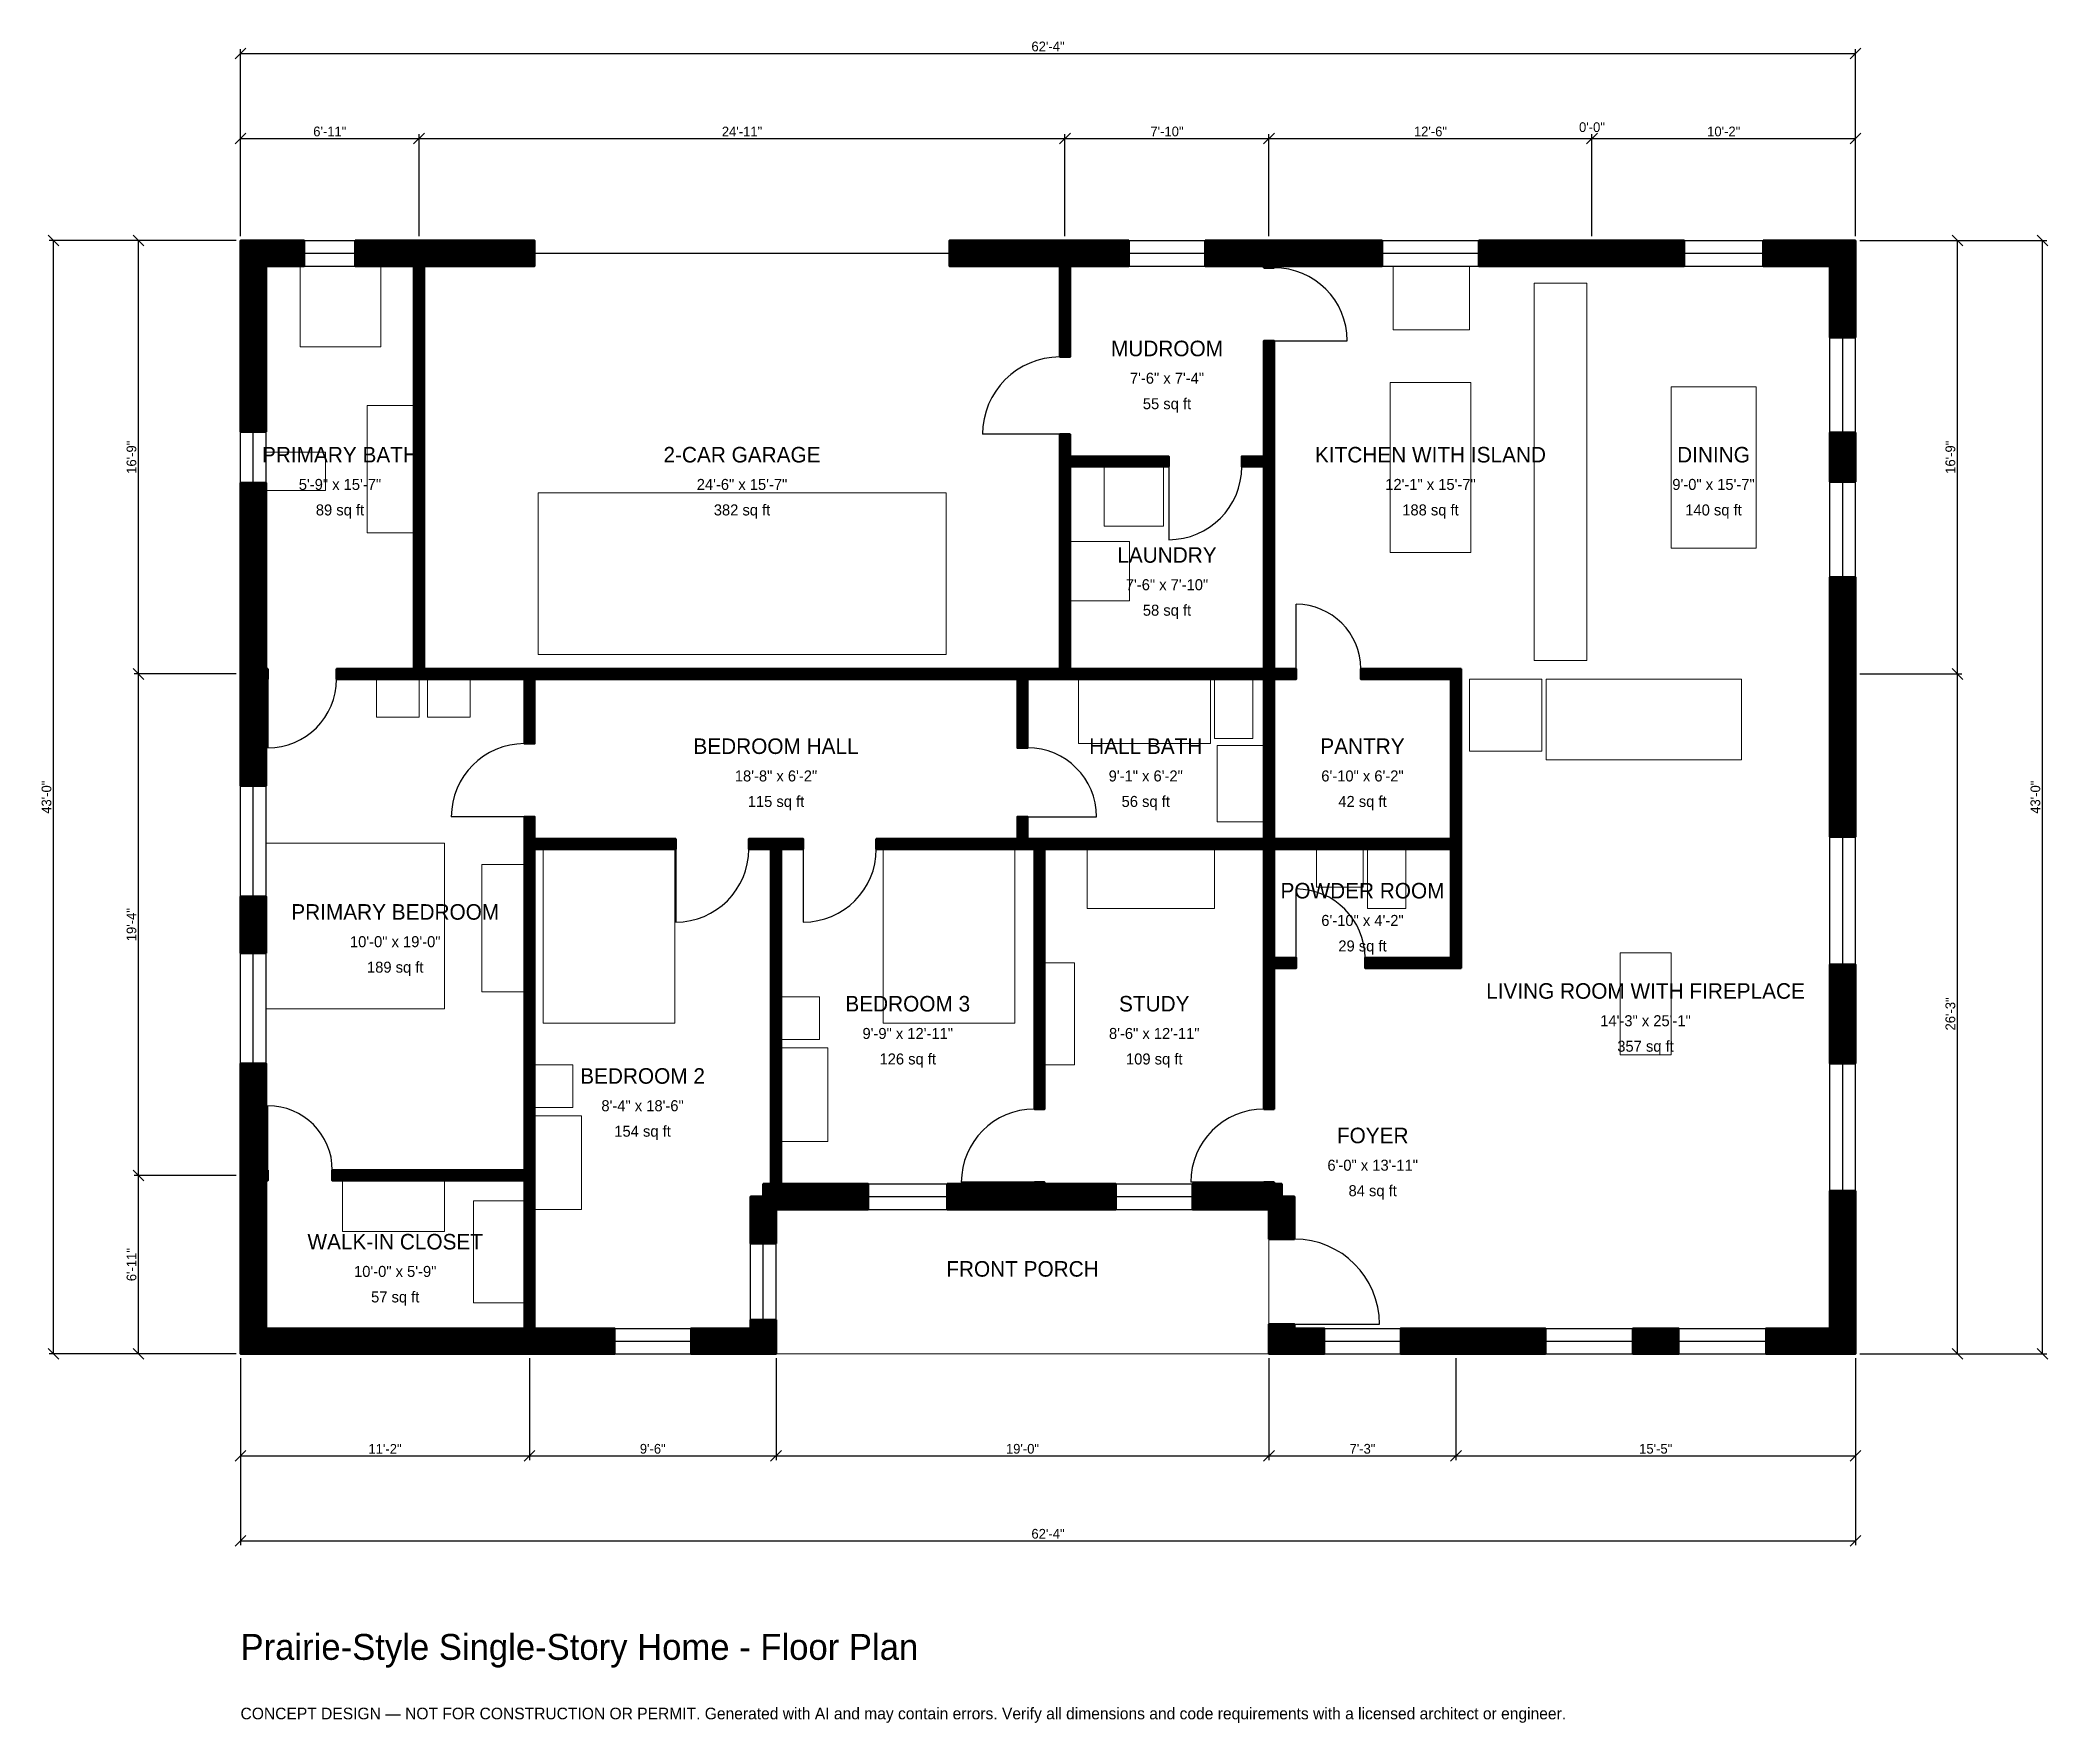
# Model space of a CAD drawing. Header units: inches. Extents: x -93 to 837, y -171 to 609.
import ezdxf
from ezdxf.enums import TextEntityAlignment as Align

# ---------------------------------------------------------------- set-up
doc = ezdxf.new("R2010")
doc.units = ezdxf.units.IN
doc.header["$MEASUREMENT"] = 0
doc.linetypes.add('DASHED', pattern=[0.6, 0.5, -0.1])
for name, color, linetype, lineweight in [('A-ANNO-DIMS', 1, 'Continuous', 13), ('A-ANNO-TEXT', 7, 'Continuous', 18), ('A-AREA-IDEN', 7, 'Continuous', 18), ('A-DOOR', 2, 'Continuous', 25), ('A-FLOR-FIXT', 9, 'Continuous', 13), ('A-FURN', 9, 'Continuous', 13), ('A-GLAZ', 4, 'Continuous', 25), ('A-SITE-PAVE', 8, 'Continuous', 13), ('A-WALL', 7, 'Continuous', 50), ('A-WALL-PATT', 8, 'Continuous', 13)]:
    doc.layers.add(name, color=color, linetype=linetype, lineweight=lineweight)
doc.dimstyles.new('PLAN', dxfattribs={"dimtxt": 4.5, "dimasz": 3, "dimexe": 2, "dimexo": 2, "dimgap": 1, "dimtad": 1, "dimdec": 0, "dimlunit": 4, "dimtsz": 2.5, "dimcen": 2.5, "dimclrd": 1, "dimclre": 1, "dimazin": 3, "dimtfac": 1, "dimtmove": 0, "dimatfit": 3})

msp = doc.modelspace()

# ---------------------------------------------------------------- hatches: boundary and pattern name
at = {"layer": 'A-WALL-PATT'}
h = msp.add_hatch(dxfattribs=at)
h.set_pattern_fill('ANSI31', color=8, scale=0.8)
h.paths.add_polyline_path([(248.0315, 0), (236.2205, 0), (236.2205, 0), (208.6614, 0), (208.6614, 11.811), (236.2205, 11.811), (236.2205, 15.748), (248.0315, 15.748), (248.0315, 11.811), (248.0315, 11.811), (248.0315, 0), (248.0315, 0), (248.0315, 0), (248.0315, 0)])
h.paths.add_polyline_path([(139.7638, 0), (136.2205, 0), (136.2205, 0), (131.4961, 0), (131.4961, 0), (127.9528, 0), (11.811, 0), (11.811, 0), (0, 0), (0, 0), (0, 0), (0, 0), (0, 11.811), (0, 11.811), (0, 76.7717), (0, 80.315), (0, 80.315), (0, 85.0394), (0, 85.0394), (0, 88.5827), (0, 134.5144), (11.811, 134.5144), (11.811, 88.5827), (11.811, 85.0394), (12.5984, 85.0394), (12.5984, 80.315), (11.811, 80.315), (11.811, 76.7717), (11.811, 11.811), (127.9528, 11.811), (131.4961, 11.811), (131.4961, 80.315), (42.5197, 80.315), (42.5197, 85.0394), (131.4961, 85.0394), (131.4961, 233.8583), (131.4961, 238.5827), (131.4961, 248.8189), (136.2205, 248.8189), (136.2205, 238.5827), (201.5748, 238.5827), (201.5748, 233.8583), (136.2205, 233.8583), (136.2205, 85.0394), (136.2205, 80.315), (136.2205, 11.811), (139.7638, 11.811), (173.2283, 11.811), (173.2283, 0), (139.7638, 0)])
h.paths.add_polyline_path([(0, 211.9423), (11.811, 211.9423), (11.811, 185.6955), (0, 185.6955), (0, 211.9423)])
h.paths.add_polyline_path([(0, 309.0551), (0, 312.5984), (0, 312.5984), (0, 317.3228), (0, 317.3228), (0, 320.8661), (0, 403.5433), (11.811, 403.5433), (11.811, 320.8661), (11.811, 317.3228), (12.5984, 317.3228), (12.5984, 312.5984), (11.811, 312.5984), (11.811, 309.0551), (11.811, 263.1234), (0, 263.1234), (0, 309.0551)])
h.paths.add_polyline_path([(0, 503.937), (0, 503.937), (0, 515.748), (0, 515.748), (0, 515.7481), (11.811, 515.7481), (11.811, 515.748), (29.5276, 515.748), (29.5276, 503.937), (11.811, 503.937), (11.811, 427.1654), (0, 427.1654), (0, 503.937)])
h.paths.add_polyline_path([(76.7717, 515.748), (80.315, 515.748), (80.315, 515.7481), (85.0394, 515.7481), (85.0394, 515.748), (88.5827, 515.748), (136.2205, 515.748), (136.2205, 503.937), (88.5827, 503.937), (85.0394, 503.937), (85.0394, 317.3228), (131.4961, 317.3228), (136.2205, 317.3228), (359.8425, 317.3228), (364.5669, 317.3228), (379.5276, 317.3228), (379.5276, 411.0236), (379.5276, 415.748), (379.5276, 425.9843), (384.252, 425.9843), (384.252, 415.748), (429.9213, 415.748), (429.9213, 411.0236), (384.252, 411.0236), (384.252, 317.3228), (474.0157, 317.3228), (474.0157, 411.0236), (463.7795, 411.0236), (463.7795, 415.748), (474.0157, 415.748), (474.0157, 469.2913), (478.7402, 469.2913), (478.7402, 415.748), (478.7402, 411.0236), (478.7402, 317.3228), (488.9764, 317.3228), (488.9764, 312.5984), (478.7402, 312.5984), (478.7402, 238.5827), (478.7402, 238.5827), (560.6299, 238.5827), (560.6299, 312.5984), (518.8976, 312.5984), (518.8976, 317.3228), (560.6299, 317.3228), (565.3543, 317.3228), (565.3543, 312.5984), (565.3543, 238.5827), (565.3543, 233.8583), (565.3543, 183.4646), (565.3543, 178.7402), (560.6299, 178.7402), (520.8661, 178.7402), (520.8661, 183.4646), (560.6299, 183.4646), (560.6299, 233.8583), (478.7402, 233.8583), (478.7402, 183.4646), (488.9764, 183.4646), (488.9764, 178.7402), (478.7402, 178.7402), (478.7402, 113.3858), (474.0157, 113.3858), (474.0157, 178.7402), (474.0157, 178.7402), (474.0157, 183.4646), (474.0157, 183.4646), (474.0157, 233.8583), (474.0157, 233.8583), (372.4409, 233.8583), (372.4409, 113.3858), (367.7165, 113.3858), (367.7165, 233.8583), (364.5669, 233.8583), (359.8425, 233.8583), (294.4882, 233.8583), (294.4882, 238.5827), (359.8425, 238.5827), (359.8425, 248.8189), (364.5669, 248.8189), (364.5669, 238.5827), (367.7165, 238.5827), (372.4409, 238.5827), (474.0157, 238.5827), (474.0157, 312.5984), (384.252, 312.5984), (379.5276, 312.5984), (364.5669, 312.5984), (364.5669, 280.7087), (359.8425, 280.7087), (359.8425, 312.5984), (136.2205, 312.5984), (136.2205, 282.6772), (131.4961, 282.6772), (131.4961, 312.5984), (85.0394, 312.5984), (80.315, 312.5984), (44.4882, 312.5984), (44.4882, 317.3228), (80.315, 317.3228), (80.315, 503.937), (76.7717, 503.937), (53.1496, 503.937), (53.1496, 515.748), (76.7717, 515.748)])
h.paths.add_polyline_path([(375.9843, 515.748), (379.5276, 515.748), (379.5276, 515.7481), (384.252, 515.7481), (384.252, 515.748), (387.7953, 515.748), (411.4173, 515.748), (411.4173, 503.937), (387.7953, 503.937), (384.252, 503.937), (384.252, 461.811), (379.5276, 461.811), (379.5276, 503.937), (375.9843, 503.937), (328.3465, 503.937), (328.3465, 515.748), (375.9843, 515.748)])
h.paths.add_polyline_path([(470.4724, 515.748), (474.0157, 515.748), (474.0157, 515.7481), (478.7402, 515.7481), (478.7402, 515.748), (482.2835, 515.748), (528.7402, 515.748), (528.7402, 503.937), (482.2835, 503.937), (478.7402, 503.937), (478.7402, 503.1496), (474.0157, 503.1496), (474.0157, 503.937), (470.4724, 503.937), (446.8504, 503.937), (446.8504, 515.748), (470.4724, 515.748)])
h.paths.add_polyline_path([(620.0787, 515.748), (631.8898, 515.748), (668.7008, 515.748), (668.7008, 503.937), (631.8898, 503.937), (620.0787, 503.937), (573.622, 503.937), (573.622, 515.748), (620.0787, 515.748)])
h.paths.add_polyline_path([(736.2205, 515.748), (736.2205, 515.7481), (748.0315, 515.7481), (748.0315, 515.748), (748.0315, 515.748), (748.0315, 503.937), (748.0315, 503.937), (748.0315, 470.8661), (736.2205, 470.8661), (736.2205, 503.937), (705.315, 503.937), (705.315, 515.748), (736.2205, 515.748)])
h.paths.add_polyline_path([(748.0315, 403.937), (736.2205, 403.937), (736.2205, 426.7717), (748.0315, 426.7717), (748.0315, 403.937)])
h.paths.add_polyline_path([(748.0315, 320.8661), (748.0315, 309.0551), (748.0315, 239.5013), (736.2205, 239.5013), (736.2205, 309.0551), (736.2205, 320.8661), (736.2205, 359.8425), (748.0315, 359.8425), (748.0315, 320.8661)])
h.paths.add_polyline_path([(748.0315, 134.5144), (736.2205, 134.5144), (736.2205, 180.4462), (748.0315, 180.4462), (748.0315, 134.5144)])
h.paths.add_polyline_path([(748.0315, 11.811), (748.0315, 11.811), (748.0315, 0), (748.0315, 0), (748.0315, 0), (736.2205, 0), (736.2205, 0), (706.6273, 0), (706.6273, 11.811), (736.2205, 11.811), (736.2205, 75.4593), (748.0315, 75.4593), (748.0315, 11.811)])
h.paths.add_polyline_path([(644.9475, 0), (644.9475, 11.811), (666.0761, 11.811), (666.0761, 0), (644.9475, 0)])
h.paths.add_polyline_path([(568.8976, 0), (557.0866, 0), (537.4016, 0), (537.4016, 11.811), (557.0866, 11.811), (568.8976, 11.811), (604.3963, 11.811), (604.3963, 0), (568.8976, 0)])
h.paths.add_polyline_path([(488.189, 0), (488.189, 0), (476.378, 0), (476.378, 0), (476.3779, 0), (476.3779, 11.811), (476.378, 11.811), (476.378, 13.7795), (488.189, 13.7795), (488.189, 11.811), (501.9685, 11.811), (501.9685, 0), (488.189, 0)])
h.paths.add_polyline_path([(476.378, 64.5669), (476.3779, 64.5669), (476.3779, 66.9291), (474.0157, 66.9291), (474.0157, 66.9291), (440.9449, 66.9291), (440.9449, 78.7402), (474.0157, 78.7402), (474.0157, 79.5276), (478.7402, 79.5276), (478.7402, 78.7402), (482.2835, 78.7402), (482.2835, 72.8346), (488.189, 72.8346), (488.189, 53.1496), (476.378, 53.1496), (476.378, 64.5669)])
h.paths.add_polyline_path([(375.9843, 66.9291), (372.4409, 66.9291), (372.4409, 66.9291), (367.7165, 66.9291), (367.7165, 66.9291), (364.1732, 66.9291), (327.3622, 66.9291), (327.3622, 78.7402), (364.1732, 78.7402), (367.7165, 78.7402), (367.7165, 79.5276), (372.4409, 79.5276), (372.4409, 78.7402), (375.9843, 78.7402), (405.5118, 78.7402), (405.5118, 66.9291), (375.9843, 66.9291)])
h.paths.add_polyline_path([(250.3937, 66.9291), (250.3937, 66.9291), (248.0315, 66.9291), (248.0315, 64.5669), (248.0315, 64.5669), (248.0315, 51.1811), (236.2205, 51.1811), (236.2205, 72.8346), (242.126, 72.8346), (242.126, 78.7402), (245.6693, 78.7402), (245.6693, 233.8583), (235.4331, 233.8583), (235.4331, 238.5827), (245.6693, 238.5827), (250.3937, 238.5827), (260.6299, 238.5827), (260.6299, 233.8583), (250.3937, 233.8583), (250.3937, 78.7402), (290.748, 78.7402), (290.748, 66.9291), (250.3937, 66.9291)])

# ---------------------------------------------------------------- linework, layer by layer
at = {"layer": 'A-DOOR', "linetype": 'DASHED'}
msp.add_line((136.2205, 509.8425), (328.3465, 509.8425), dxfattribs=at)
at = {"layer": 'A-DOOR'}
for p, q in [((478.7402, 469.2913), (512.5984, 469.2913)), ((379.5276, 425.9843), (343.7008, 425.9843)), ((429.9213, 411.0236), (429.9213, 377.1654)), ((488.9764, 317.3228), (488.9764, 347.2441)), ((12.5984, 312.5984), (12.5984, 280.7087)), ((131.4961, 248.8189), (97.6378, 248.8189)), ((364.5669, 248.8189), (396.4567, 248.8189)), ((201.5748, 233.8583), (201.5748, 200)), ((260.6299, 233.8583), (260.6299, 200)), ((488.9764, 183.4646), (488.9764, 215.3543)), ((12.5984, 85.0394), (12.5984, 114.9606)), ((367.7165, 79.5276), (333.8583, 79.5276)), ((474.0157, 79.5276), (440.1575, 79.5276)), ((488.189, 13.7795), (527.5591, 13.7795))]:
    msp.add_line(p, q, dxfattribs=at)
for centre, radius, start, end in [((478.7402, 469.2913), 33.8583, 0, 90), ((379.5276, 425.9843), 35.8268, 90, 180), ((429.9213, 411.0236), 33.8583, 270, 360), ((488.9764, 317.3228), 29.9213, 0, 90), ((12.5984, 312.5984), 31.8898, 270, 360), ((131.4961, 248.8189), 33.8583, 90, 180), ((364.5669, 248.8189), 31.8898, 0, 90), ((201.5748, 233.8583), 33.8583, 270, 360), ((260.6299, 233.8583), 33.8583, 270, 360), ((488.9764, 183.4646), 31.8898, 0, 90), ((12.5984, 85.0394), 29.9213, 0, 90), ((367.7165, 79.5276), 33.8583, 90, 180), ((474.0157, 79.5276), 33.8583, 90, 180), ((488.189, 13.7795), 39.3701, 0, 90)]:
    msp.add_arc(centre, radius, start, end, dxfattribs=at)
at = {"layer": 'A-FLOR-FIXT'}
for points in [[(27.5591, 466.5354), (64.9606, 466.5354), (64.9606, 503.937), (27.5591, 503.937)], [(599.2126, 321.2598), (623.622, 321.2598), (623.622, 496.063), (599.2126, 496.063)], [(532.4803, 371.2598), (569.8819, 371.2598), (569.8819, 450), (532.4803, 450)], [(58.6614, 380.315), (80.315, 380.315), (80.315, 439.3701), (58.6614, 439.3701)], [(11.811, 400), (39.3701, 400), (39.3701, 417.7165), (11.811, 417.7165)], [(388.189, 282.6772), (449.2126, 282.6772), (449.2126, 312.5984), (388.189, 312.5984)], [(451.1811, 285.0394), (468.8976, 285.0394), (468.8976, 312.5984), (451.1811, 312.5984)], [(452.3622, 246.4567), (474.0157, 246.4567), (474.0157, 281.8898), (452.3622, 281.8898)], [(498.4252, 216.1417), (520.0787, 216.1417), (520.0787, 233.8583), (498.4252, 233.8583)], [(522.0472, 206.2992), (539.7638, 206.2992), (539.7638, 233.8583), (522.0472, 233.8583)]]:
    msp.add_lwpolyline(points, close=True, dxfattribs=at)
at = {"layer": 'A-FURN'}
for points in [[(533.8583, 474.4094), (569.2913, 474.4094), (569.2913, 503.937), (533.8583, 503.937)], [(662.5984, 373.2283), (701.9685, 373.2283), (701.9685, 448.0315), (662.5984, 448.0315)], [(400, 383.4646), (427.5591, 383.4646), (427.5591, 411.0236), (400, 411.0236)], [(137.7953, 324.0157), (326.7717, 324.0157), (326.7717, 398.8189), (137.7953, 398.8189)], [(384.252, 348.8189), (411.811, 348.8189), (411.811, 376.378), (384.252, 376.378)], [(62.9921, 294.8819), (82.6772, 294.8819), (82.6772, 312.5984), (62.9921, 312.5984)], [(86.6142, 294.8819), (106.2992, 294.8819), (106.2992, 312.5984), (86.6142, 312.5984)], [(569.2913, 279.1339), (602.7559, 279.1339), (602.7559, 312.5984), (569.2913, 312.5984)], [(604.7244, 275.1969), (695.2756, 275.1969), (695.2756, 312.5984), (604.7244, 312.5984)], [(11.811, 159.8425), (94.4882, 159.8425), (94.4882, 236.6142), (11.811, 236.6142)], [(140.1575, 153.1496), (201.1811, 153.1496), (201.1811, 233.8583), (140.1575, 233.8583)], [(297.6378, 153.1496), (358.6614, 153.1496), (358.6614, 233.8583), (297.6378, 233.8583)], [(392.126, 206.2992), (451.1811, 206.2992), (451.1811, 233.8583), (392.126, 233.8583)], [(111.811, 167.7165), (131.4961, 167.7165), (131.4961, 226.7717), (111.811, 226.7717)], [(372.4409, 133.8583), (386.2205, 133.8583), (386.2205, 181.1024), (372.4409, 181.1024)], [(638.9764, 138.5827), (662.5984, 138.5827), (662.5984, 185.8268), (638.9764, 185.8268)], [(250.3937, 145.6693), (268.1102, 145.6693), (268.1102, 165.3543), (250.3937, 165.3543)], [(250.3937, 98.4252), (272.0472, 98.4252), (272.0472, 141.7323), (250.3937, 141.7323)], [(136.2205, 114.1732), (153.937, 114.1732), (153.937, 133.8583), (136.2205, 133.8583)], [(136.2205, 66.9291), (157.874, 66.9291), (157.874, 110.2362), (136.2205, 110.2362)], [(47.2441, 56.6929), (94.4882, 56.6929), (94.4882, 80.315), (47.2441, 80.315)], [(107.874, 23.622), (131.4961, 23.622), (131.4961, 70.8661), (107.874, 70.8661)]]:
    msp.add_lwpolyline(points, close=True, dxfattribs=at)
at = {"layer": 'A-GLAZ'}
for p, q in [((29.5276, 515.748), (53.1496, 515.748)), ((411.4173, 515.748), (446.8504, 515.748)), ((528.7402, 515.748), (573.622, 515.748)), ((668.7008, 515.748), (705.315, 515.748)), ((29.5276, 509.8425), (53.1496, 509.8425)), ((29.5276, 503.937), (53.1496, 503.937)), ((411.4173, 509.8425), (446.8504, 509.8425)), ((411.4173, 503.937), (446.8504, 503.937)), ((528.7402, 509.8425), (573.622, 509.8425)), ((528.7402, 503.937), (573.622, 503.937)), ((668.7008, 509.8425), (705.315, 509.8425)), ((668.7008, 503.937), (705.315, 503.937)), ((736.2205, 426.7717), (736.2205, 470.8661)), ((742.126, 426.7717), (742.126, 470.8661)), ((748.0315, 426.7717), (748.0315, 470.8661)), ((0, 403.5433), (0, 427.1654)), ((5.9055, 403.5433), (5.9055, 427.1654)), ((11.811, 403.5433), (11.811, 427.1654)), ((736.2205, 359.8425), (736.2205, 403.937)), ((742.126, 359.8425), (742.126, 403.937)), ((748.0315, 359.8425), (748.0315, 403.937)), ((0, 211.9423), (0, 263.1234)), ((5.9055, 211.9423), (5.9055, 263.1234)), ((11.811, 211.9423), (11.811, 263.1234)), ((736.2205, 180.4462), (736.2205, 239.5013)), ((742.126, 180.4462), (742.126, 239.5013)), ((748.0315, 180.4462), (748.0315, 239.5013)), ((0, 134.5144), (0, 185.6955)), ((5.9055, 134.5144), (5.9055, 185.6955)), ((11.811, 134.5144), (11.811, 185.6955)), ((736.2205, 75.4593), (736.2205, 134.5144)), ((742.126, 75.4593), (742.126, 134.5144)), ((748.0315, 75.4593), (748.0315, 134.5144)), ((290.748, 78.7402), (327.3622, 78.7402)), ((405.5118, 78.7402), (440.9449, 78.7402)), ((290.748, 72.8346), (327.3622, 72.8346)), ((290.748, 66.9291), (327.3622, 66.9291)), ((405.5118, 72.8346), (440.9449, 72.8346)), ((405.5118, 66.9291), (440.9449, 66.9291)), ((236.2205, 15.748), (236.2205, 51.1811)), ((242.126, 15.748), (242.126, 51.1811)), ((248.0315, 15.748), (248.0315, 51.1811)), ((173.2283, 11.811), (208.6614, 11.811)), ((501.9685, 11.811), (537.4016, 11.811)), ((604.3963, 11.811), (644.9475, 11.811)), ((666.0761, 11.811), (706.6273, 11.811)), ((173.2283, 5.9055), (208.6614, 5.9055)), ((173.2283, 0), (208.6614, 0)), ((501.9685, 5.9055), (537.4016, 5.9055)), ((501.9685, 0), (537.4016, 0)), ((604.3963, 5.9055), (644.9475, 5.9055)), ((604.3963, 0), (644.9475, 0)), ((666.0761, 5.9055), (706.6273, 5.9055)), ((666.0761, 0), (706.6273, 0))]:
    msp.add_line(p, q, dxfattribs=at)
at = {"layer": 'A-SITE-PAVE', "linetype": 'DASHED'}
msp.add_lwpolyline([(248.0315, 0), (476.378, 0), (476.378, 66.9291), (248.0315, 66.9291)], close=True, dxfattribs=at)
at = {"layer": 'A-WALL'}
for points in [[(0, 503.937), (0, 503.937), (0, 515.748), (0, 515.748), (0, 515.7481), (11.811, 515.7481), (11.811, 515.748), (29.5276, 515.748), (29.5276, 503.937), (11.811, 503.937), (11.811, 427.1654), (0, 427.1654), (0, 503.937)], [(76.7717, 515.748), (80.315, 515.748), (80.315, 515.7481), (85.0394, 515.7481), (85.0394, 515.748), (88.5827, 515.748), (136.2205, 515.748), (136.2205, 503.937), (88.5827, 503.937), (85.0394, 503.937), (85.0394, 317.3228), (131.4961, 317.3228), (136.2205, 317.3228), (359.8425, 317.3228), (364.5669, 317.3228), (379.5276, 317.3228), (379.5276, 411.0236), (379.5276, 415.748), (379.5276, 425.9843), (384.252, 425.9843), (384.252, 415.748), (429.9213, 415.748), (429.9213, 411.0236), (384.252, 411.0236), (384.252, 317.3228), (474.0157, 317.3228), (474.0157, 411.0236), (463.7795, 411.0236), (463.7795, 415.748), (474.0157, 415.748), (474.0157, 469.2913), (478.7402, 469.2913), (478.7402, 415.748), (478.7402, 411.0236), (478.7402, 317.3228), (488.9764, 317.3228), (488.9764, 312.5984), (478.7402, 312.5984), (478.7402, 238.5827), (478.7402, 238.5827), (560.6299, 238.5827), (560.6299, 312.5984), (518.8976, 312.5984), (518.8976, 317.3228), (560.6299, 317.3228), (565.3543, 317.3228), (565.3543, 312.5984), (565.3543, 238.5827), (565.3543, 233.8583), (565.3543, 183.4646), (565.3543, 178.7402), (560.6299, 178.7402), (520.8661, 178.7402), (520.8661, 183.4646), (560.6299, 183.4646), (560.6299, 233.8583), (478.7402, 233.8583), (478.7402, 183.4646), (488.9764, 183.4646), (488.9764, 178.7402), (478.7402, 178.7402), (478.7402, 113.3858), (474.0157, 113.3858), (474.0157, 178.7402), (474.0157, 178.7402), (474.0157, 183.4646), (474.0157, 183.4646), (474.0157, 233.8583), (474.0157, 233.8583), (372.4409, 233.8583), (372.4409, 113.3858), (367.7165, 113.3858), (367.7165, 233.8583), (364.5669, 233.8583), (359.8425, 233.8583), (294.4882, 233.8583), (294.4882, 238.5827), (359.8425, 238.5827), (359.8425, 248.8189), (364.5669, 248.8189), (364.5669, 238.5827), (367.7165, 238.5827), (372.4409, 238.5827), (474.0157, 238.5827), (474.0157, 312.5984), (384.252, 312.5984), (379.5276, 312.5984), (364.5669, 312.5984), (364.5669, 280.7087), (359.8425, 280.7087), (359.8425, 312.5984), (136.2205, 312.5984), (136.2205, 282.6772), (131.4961, 282.6772), (131.4961, 312.5984), (85.0394, 312.5984), (80.315, 312.5984), (44.4882, 312.5984), (44.4882, 317.3228), (80.315, 317.3228), (80.315, 503.937), (76.7717, 503.937), (53.1496, 503.937), (53.1496, 515.748), (76.7717, 515.748)], [(375.9843, 515.748), (379.5276, 515.748), (379.5276, 515.7481), (384.252, 515.7481), (384.252, 515.748), (387.7953, 515.748), (411.4173, 515.748), (411.4173, 503.937), (387.7953, 503.937), (384.252, 503.937), (384.252, 461.811), (379.5276, 461.811), (379.5276, 503.937), (375.9843, 503.937), (328.3465, 503.937), (328.3465, 515.748), (375.9843, 515.748)], [(470.4724, 515.748), (474.0157, 515.748), (474.0157, 515.7481), (478.7402, 515.7481), (478.7402, 515.748), (482.2835, 515.748), (528.7402, 515.748), (528.7402, 503.937), (482.2835, 503.937), (478.7402, 503.937), (478.7402, 503.1496), (474.0157, 503.1496), (474.0157, 503.937), (470.4724, 503.937), (446.8504, 503.937), (446.8504, 515.748), (470.4724, 515.748)], [(620.0787, 515.748), (631.8898, 515.748), (668.7008, 515.748), (668.7008, 503.937), (631.8898, 503.937), (620.0787, 503.937), (573.622, 503.937), (573.622, 515.748), (620.0787, 515.748)], [(736.2205, 515.748), (736.2205, 515.7481), (748.0315, 515.7481), (748.0315, 515.748), (748.0315, 515.748), (748.0315, 503.937), (748.0315, 503.937), (748.0315, 470.8661), (736.2205, 470.8661), (736.2205, 503.937), (705.315, 503.937), (705.315, 515.748), (736.2205, 515.748)], [(748.0315, 403.937), (736.2205, 403.937), (736.2205, 426.7717), (748.0315, 426.7717), (748.0315, 403.937)], [(0, 309.0551), (0, 312.5984), (0, 312.5984), (0, 317.3228), (0, 317.3228), (0, 320.8661), (0, 403.5433), (11.811, 403.5433), (11.811, 320.8661), (11.811, 317.3228), (12.5984, 317.3228), (12.5984, 312.5984), (11.811, 312.5984), (11.811, 309.0551), (11.811, 263.1234), (0, 263.1234), (0, 309.0551)], [(748.0315, 320.8661), (748.0315, 309.0551), (748.0315, 239.5013), (736.2205, 239.5013), (736.2205, 309.0551), (736.2205, 320.8661), (736.2205, 359.8425), (748.0315, 359.8425), (748.0315, 320.8661)], [(139.7638, 0), (136.2205, 0), (136.2205, 0), (131.4961, 0), (131.4961, 0), (127.9528, 0), (11.811, 0), (11.811, 0), (0, 0), (0, 0), (0, 0), (0, 0), (0, 11.811), (0, 11.811), (0, 76.7717), (0, 80.315), (0, 80.315), (0, 85.0394), (0, 85.0394), (0, 88.5827), (0, 134.5144), (11.811, 134.5144), (11.811, 88.5827), (11.811, 85.0394), (12.5984, 85.0394), (12.5984, 80.315), (11.811, 80.315), (11.811, 76.7717), (11.811, 11.811), (127.9528, 11.811), (131.4961, 11.811), (131.4961, 80.315), (42.5197, 80.315), (42.5197, 85.0394), (131.4961, 85.0394), (131.4961, 233.8583), (131.4961, 238.5827), (131.4961, 248.8189), (136.2205, 248.8189), (136.2205, 238.5827), (201.5748, 238.5827), (201.5748, 233.8583), (136.2205, 233.8583), (136.2205, 85.0394), (136.2205, 80.315), (136.2205, 11.811), (139.7638, 11.811), (173.2283, 11.811), (173.2283, 0), (139.7638, 0)], [(250.3937, 66.9291), (250.3937, 66.9291), (248.0315, 66.9291), (248.0315, 64.5669), (248.0315, 64.5669), (248.0315, 51.1811), (236.2205, 51.1811), (236.2205, 72.8346), (242.126, 72.8346), (242.126, 78.7402), (245.6693, 78.7402), (245.6693, 233.8583), (235.4331, 233.8583), (235.4331, 238.5827), (245.6693, 238.5827), (250.3937, 238.5827), (260.6299, 238.5827), (260.6299, 233.8583), (250.3937, 233.8583), (250.3937, 78.7402), (290.748, 78.7402), (290.748, 66.9291), (250.3937, 66.9291)], [(0, 211.9423), (11.811, 211.9423), (11.811, 185.6955), (0, 185.6955), (0, 211.9423)], [(748.0315, 134.5144), (736.2205, 134.5144), (736.2205, 180.4462), (748.0315, 180.4462), (748.0315, 134.5144)], [(375.9843, 66.9291), (372.4409, 66.9291), (372.4409, 66.9291), (367.7165, 66.9291), (367.7165, 66.9291), (364.1732, 66.9291), (327.3622, 66.9291), (327.3622, 78.7402), (364.1732, 78.7402), (367.7165, 78.7402), (367.7165, 79.5276), (372.4409, 79.5276), (372.4409, 78.7402), (375.9843, 78.7402), (405.5118, 78.7402), (405.5118, 66.9291), (375.9843, 66.9291)], [(476.378, 64.5669), (476.3779, 64.5669), (476.3779, 66.9291), (474.0157, 66.9291), (474.0157, 66.9291), (440.9449, 66.9291), (440.9449, 78.7402), (474.0157, 78.7402), (474.0157, 79.5276), (478.7402, 79.5276), (478.7402, 78.7402), (482.2835, 78.7402), (482.2835, 72.8346), (488.189, 72.8346), (488.189, 53.1496), (476.378, 53.1496), (476.378, 64.5669)], [(748.0315, 11.811), (748.0315, 11.811), (748.0315, 0), (748.0315, 0), (748.0315, 0), (736.2205, 0), (736.2205, 0), (706.6273, 0), (706.6273, 11.811), (736.2205, 11.811), (736.2205, 75.4593), (748.0315, 75.4593), (748.0315, 11.811)], [(248.0315, 0), (236.2205, 0), (236.2205, 0), (208.6614, 0), (208.6614, 11.811), (236.2205, 11.811), (236.2205, 15.748), (248.0315, 15.748), (248.0315, 11.811), (248.0315, 11.811), (248.0315, 0), (248.0315, 0), (248.0315, 0), (248.0315, 0)], [(488.189, 0), (488.189, 0), (476.378, 0), (476.378, 0), (476.3779, 0), (476.3779, 11.811), (476.378, 11.811), (476.378, 13.7795), (488.189, 13.7795), (488.189, 11.811), (501.9685, 11.811), (501.9685, 0), (488.189, 0)], [(568.8976, 0), (557.0866, 0), (537.4016, 0), (537.4016, 11.811), (557.0866, 11.811), (568.8976, 11.811), (604.3963, 11.811), (604.3963, 0), (568.8976, 0)], [(644.9475, 0), (644.9475, 11.811), (666.0761, 11.811), (666.0761, 0), (644.9475, 0)]]:
    msp.add_lwpolyline(points, close=True, dxfattribs=at)

# ---------------------------------------------------------------- texts
at = {"layer": 'A-ANNO-TEXT'}
for s, height, p in [('Prairie-Style Single-Story Home - Floor Plan', 12, (0, -141.7323)), ('CONCEPT DESIGN — NOT FOR CONSTRUCTION OR PERMIT. Generated with AI and may contain errors. Verify all dimensions and code requirements with a licensed architect or engineer.', 5.4, (0, -169.2913))]:
    msp.add_text(s, height=height, dxfattribs=at).set_placement(p)
at = {"layer": 'A-AREA-IDEN'}
for s, height, p in [('MUDROOM', 7.2, (429.1339, 465.748)), ('7\'-6" x 7\'-4"', 5.1, (429.1339, 451.9685)), ('55 sq ft', 5.1, (429.1339, 440.1575)), ('PRIMARY BATH', 7.2, (46.063, 416.5354)), ('2-CAR GARAGE', 7.2, (232.2835, 416.5354)), ('KITCHEN WITH ISLAND', 7.2, (551.1811, 416.5354)), ('DINING', 7.2, (682.2835, 416.5354)), ('5\'-9" x 15\'-7"', 5.1, (46.063, 402.7559)), ('24\'-6" x 15\'-7"', 5.1, (232.2835, 402.7559)), ('12\'-1" x 15\'-7"', 5.1, (551.1811, 402.7559)), ('9\'-0" x 15\'-7"', 5.1, (682.2835, 402.7559)), ('89 sq ft', 5.1, (46.063, 390.9449)), ('382 sq ft', 5.1, (232.2835, 390.9449)), ('188 sq ft', 5.1, (551.1811, 390.9449)), ('140 sq ft', 5.1, (682.2835, 390.9449)), ('LAUNDRY', 7.2, (429.1339, 370.0787)), ('7\'-6" x 7\'-10"', 5.1, (429.1339, 356.2992)), ('58 sq ft', 5.1, (429.1339, 344.4882)), ('BEDROOM HALL', 7.2, (248.0315, 281.4961)), ('HALL BATH', 7.2, (419.2913, 281.4961)), ('PANTRY', 7.2, (519.685, 281.4961)), ('18\'-8" x 6\'-2"', 5.1, (248.0315, 267.7165)), ('9\'-1" x 6\'-2"', 5.1, (419.2913, 267.7165)), ('6\'-10" x 6\'-2"', 5.1, (519.685, 267.7165)), ('115 sq ft', 5.1, (248.0315, 255.9055)), ('56 sq ft', 5.1, (419.2913, 255.9055)), ('42 sq ft', 5.1, (519.685, 255.9055)), ('POWDER ROOM', 7.2, (519.685, 214.5669)), ('PRIMARY BEDROOM', 7.2, (71.6535, 204.7244)), ('6\'-10" x 4\'-2"', 5.1, (519.685, 200.7874)), ('10\'-0" x 19\'-0"', 5.1, (71.6535, 190.9449)), ('29 sq ft', 5.1, (519.685, 188.9764)), ('189 sq ft', 5.1, (71.6535, 179.1339)), ('LIVING ROOM WITH FIREPLACE', 7.2, (650.7874, 168.1102)), ('BEDROOM 3', 7.2, (309.0551, 162.2047)), ('STUDY', 7.2, (423.2283, 162.2047)), ('9\'-9" x 12\'-11"', 5.1, (309.0551, 148.4252)), ('8\'-6" x 12\'-11"', 5.1, (423.2283, 148.4252)), ('14\'-3" x 25\'-1"', 5.1, (650.7874, 154.3307)), ('357 sq ft', 5.1, (650.7874, 142.5197)), ('BEDROOM 2', 7.2, (186.2205, 128.7402)), ('126 sq ft', 5.1, (309.0551, 136.6142)), ('109 sq ft', 5.1, (423.2283, 136.6142)), ('8\'-4" x 18\'-6"', 5.1, (186.2205, 114.9606)), ('154 sq ft', 5.1, (186.2205, 103.1496)), ('FOYER', 7.2, (524.4094, 101.1811)), ('6\'-0" x 13\'-11"', 5.1, (524.4094, 87.4016)), ('84 sq ft', 5.1, (524.4094, 75.5906)), ('WALK-IN CLOSET', 7.2, (71.6535, 51.9685)), ('10\'-0" x 5\'-9"', 5.1, (71.6535, 38.189)), ('FRONT PORCH', 7.2, (362.2047, 39.3701)), ('57 sq ft', 5.1, (71.6535, 26.378))]:
    msp.add_text(s, height=height, dxfattribs=at).set_placement(p, align=Align.MIDDLE_CENTER)

# ---------------------------------------------------------------- dimensions: what is measured, and where the dimension line sits
at = {"layer": 'A-ANNO-DIMS'}
for base, p1, p2, text in [((0, 602.3622), (0, 515.748), (748.0315, 515.748), '62\'-4"'), ((0, 562.9921), (0, 515.748), (82.6772, 515.748), '6\'-11"'), ((82.6772, 562.9921), (82.6772, 515.748), (381.8898, 515.748), '24\'-11"'), ((381.8898, 562.9921), (381.8898, 515.748), (476.378, 515.748), '7\'-10"'), ((476.378, 562.9921), (476.378, 515.748), (625.9843, 515.748), '12\'-6"'), ((625.9843, 562.9921), (625.9843, 515.748), (625.9843, 515.748), '0\'-0"'), ((625.9843, 562.9921), (625.9843, 515.748), (748.0315, 515.748), '10\'-2"'), ((0, -47.2441), (0, 0), (133.8583, 0), '11\'-2"'), ((0, -86.6142), (0, 0), (748.0315, 0), '62\'-4"'), ((133.8583, -47.2441), (133.8583, 0), (248.0315, 0), '9\'-6"'), ((248.0315, -47.2441), (248.0315, 0), (476.378, 0), '19\'-0"'), ((476.378, -47.2441), (476.378, 0), (562.9921, 0), '7\'-3"'), ((562.9921, -47.2441), (562.9921, 0), (748.0315, 0), '15\'-5"')]:
    msp.add_linear_dim(base=base, p1=p1, p2=p2, text=text, dimstyle='PLAN', dxfattribs=at).render()
for base, p1, p2, text in [((-86.6142, 0), (0, 0), (0, 515.748), '43\'-0"'), ((-47.2441, 314.9606), (0, 314.9606), (0, 515.748), '16\'-9"'), ((795.2756, 314.9606), (748.0315, 314.9606), (748.0315, 515.748), '16\'-9"'), ((834.6457, 0), (748.0315, 0), (748.0315, 515.748), '43\'-0"'), ((-47.2441, 82.6772), (0, 82.6772), (0, 314.9606), '19\'-4"'), ((795.2756, 0), (748.0315, 0), (748.0315, 314.9606), '26\'-3"'), ((-47.2441, 0), (0, 0), (0, 82.6772), '6\'-11"')]:
    msp.add_linear_dim(base=base, p1=p1, p2=p2, angle=90, text=text, dimstyle='PLAN', dxfattribs=at).render()

doc.saveas('drawing.dxf')
